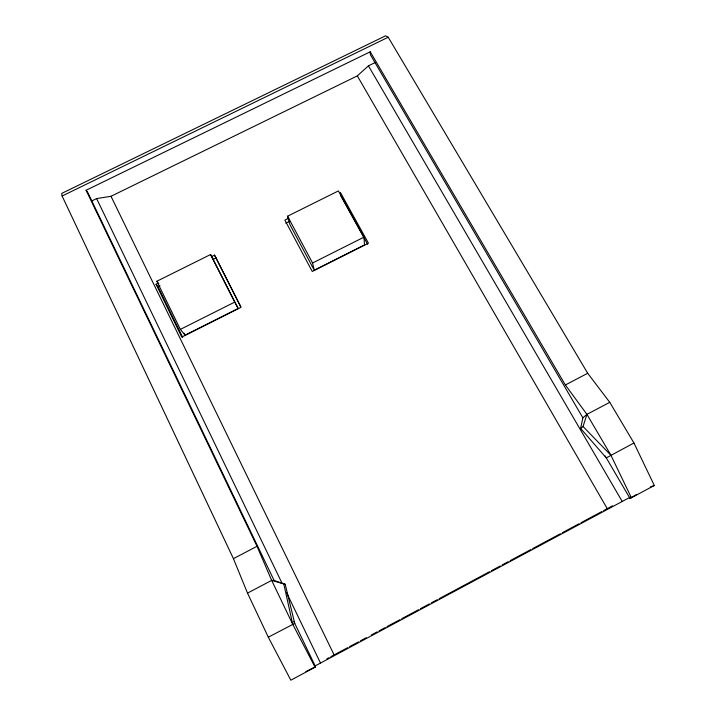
<?xml version="1.0" encoding="UTF-8"?>
<svg xmlns="http://www.w3.org/2000/svg" width="716" height="716" viewBox="0 0 716 716"><rect width="100%" height="100%" fill="white"/><g stroke="black" fill="none" stroke-linecap="round" stroke-linejoin="round"><path stroke-width="1.07" d="M633.946 442.989L606.291 457.891L580.631 428.463L582.86 417.831L586.932 414.358L609.764 402.329L633.946 442.989L654.308 485.502L631.405 497.772L629.937 498.291L605.181 455.985M580.631 428.463L583.048 426.512L586.932 414.358L565.354 384.975L370.244 51.794L86.09 190.268L257.026 546.299L271.668 580.399L292.701 624.245L315.085 667.214L290.839 680.2L268.312 637.195L247.512 593.117L233.425 558.65L62.104 196.014L61.692 193.418L385.584 35.8L388.224 37.241L587.702 373.278L609.764 402.329M315.085 667.214L315.541 666.694L293.775 621.39M91.702 200.99L96.624 198.583L110.998 196.291L357.329 75.887L368.427 65.827L375.175 62.534M629.937 498.291L636.703 494.434M314.754 666.14L630.545 497.011M326.97 658.765L328.939 657.709M330.908 656.653L347.645 647.685M349.614 646.629L358.483 641.885M360.452 640.829L366.359 637.67M371.282 635.029L377.189 631.87M379.158 630.814L385.065 627.646M387.034 626.598L399.841 619.743M401.81 618.687L418.547 609.719M420.516 608.663L429.385 603.919M431.354 602.863L437.261 599.704M439.23 598.648L489.449 571.753M491.418 570.697L500.287 565.953M502.256 564.897L508.163 561.729M510.132 560.682L530.816 549.602M532.785 548.545L560.351 533.787M562.32 532.731L579.065 523.763M581.034 522.707L601.717 511.636M603.686 510.58L612.547 505.836M268.312 637.195L294.732 623.385L285.21 584.319L274.121 580.47L271.668 580.399L247.512 593.117M233.425 558.65L257.026 546.299M565.354 384.975L587.702 373.278M305.875 671.581L315.541 666.694M185.077 335.178L238.177 308.471L210.594 254.511L156.867 281.245L180.351 329.396L185.077 335.178L184.101 333.173M314.261 270.192L364.498 244.926L363.952 237.166L338.391 190.93L287.572 216.214L289.81 224.368L314.261 270.192L312.561 262.987L287.572 216.214M180.351 329.396L234.705 302.098L238.177 308.471M312.561 262.987L363.952 237.166M211.542 256.605L214.514 255.129L241.006 307.307L181.783 337.102L156.034 284.234L158.012 283.25M288.843 218.129L284.879 220.107L312.257 271.471L368.454 243.198L340.395 192.479L340.798 195.79L367.55 244.183M156.034 284.234L158.03 286.812L160.026 285.809M213.001 259.434L216.008 257.939L240.773 306.716M285.756 223.195L289.765 221.208M62.104 196.014L388.224 37.241M650.235 487.005L654.308 485.502M271.668 580.399L285.21 584.319M583.048 426.512L610.909 455.224L631.405 497.772M86.09 190.268L87.737 192.425L274.121 580.47M156.867 281.245L158.809 283.787M586.932 414.358L610.909 455.224M582.86 417.831L370.342 54.631L370.244 51.794M368.427 65.827L622.222 501.477M357.329 75.887L607.437 508.969M214.514 255.129L216.008 257.939M210.594 254.511L234.705 302.098M158.03 286.812L182.625 337.272M110.998 196.291L334.274 655.256M96.624 198.583L282.149 583.459M286.516 592.535L320.508 663.061M283.885 584.328L292.701 624.245"/></g></svg>
